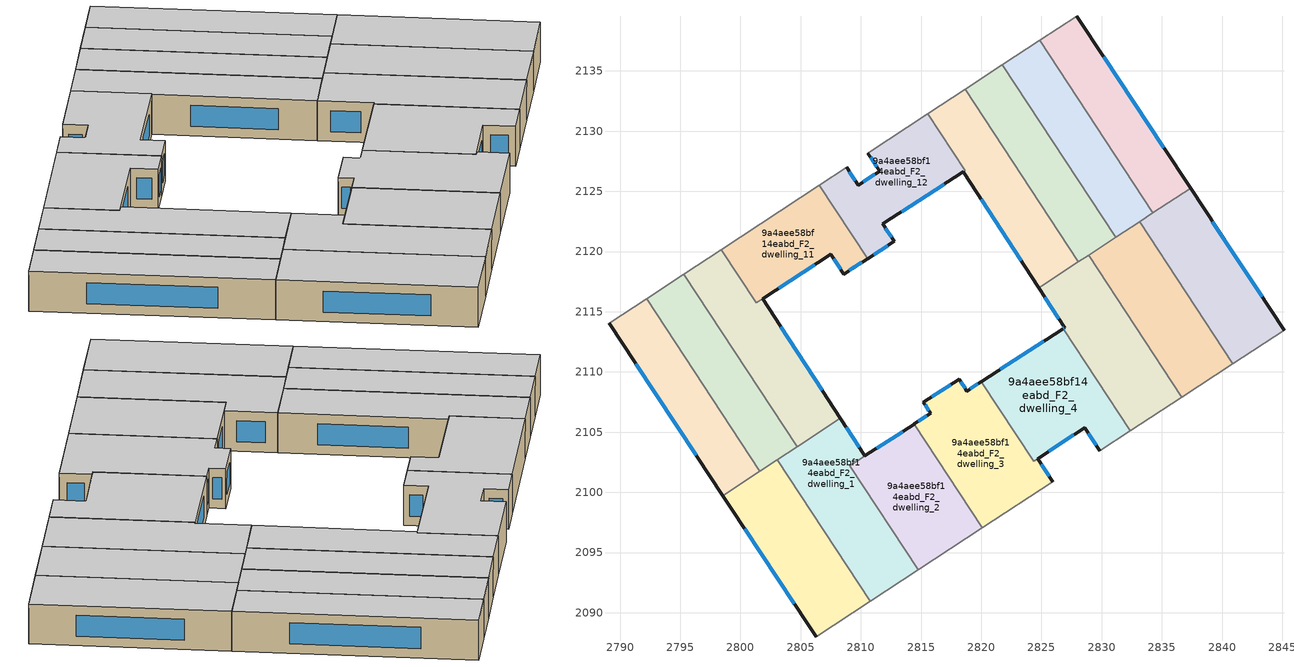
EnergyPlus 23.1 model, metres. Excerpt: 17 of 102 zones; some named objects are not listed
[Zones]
9a4aee58bf14eabd_F2_dwelling_0
 floor to 9a4aee58bf14eabd_F1_dwelling_0 (EU_floor_Construction): 2803.04,2102.7 2810.77,2090.94 2806.28,2088 2798.53,2099.74 z6
 wall outside (EU_wall_Construction): 2798.53,2099.74 2806.28,2088 z6:9
 wall to 9a4aee58bf14eabd_F2_dwelling_1 (EU_wall_Construction): 2810.77,2090.94 2803.04,2102.7 z6:9
 wall adiabatic (EU_wall_Construction): 2806.28,2088 2810.77,2090.94 z6:9
 wall to 9a4aee58bf14eabd_F2_dwelling_8 (EU_wall_Construction): 2801.61,2101.76 2798.53,2099.74 z6:9
 wall to 9a4aee58bf14eabd_F2_dwelling_9 (EU_wall_Construction): 2803.04,2102.7 2801.61,2101.76 z6:9
 window (EU_Window_Construction): 2800.35,2096.98 2804.46,2090.75 z6.7:8.3
 ceiling to 9a4aee58bf14eabd_F3_dwelling_0 (EU_floor_Construction): 2810.77,2090.94 2803.04,2102.7 2798.53,2099.74 2806.28,2088 z9
9a4aee58bf14eabd_F2_dwelling_1
 floor to 9a4aee58bf14eabd_F1_dwelling_1 (EU_floor_Construction): 2814.44,2105.68 2809.09,2102.21 2814.77,2093.56 2810.77,2090.94 2803.04,2102.7 2808.3,2106.16 2810.34,2103.03 z6
 wall outside (EU_wall_Construction): 2814.44,2105.68 2810.34,2103.03 2808.3,2106.16 z6:9
 wall to 9a4aee58bf14eabd_F2_dwelling_2 (EU_wall_Construction): 2814.77,2093.56 2809.09,2102.21 2814.44,2105.68 z6:9
 wall adiabatic (EU_wall_Construction): 2810.77,2090.94 2814.77,2093.56 z6:9
 wall to 9a4aee58bf14eabd_F2_dwelling_10 (EU_wall_Construction): 2808.3,2106.16 2804.71,2103.8 z6:9
 wall to 9a4aee58bf14eabd_F2_dwelling_9 (EU_wall_Construction): 2804.71,2103.8 2803.04,2102.7 z6:9
 window (EU_Window_Construction): 2809.86,2103.76 2808.78,2105.42 / 2813.48,2105.06 2811.3,2103.65 z6.7:8.3
 ceiling to 9a4aee58bf14eabd_F3_dwelling_1 (EU_floor_Construction): 2814.77,2093.56 2809.09,2102.21 2814.44,2105.68 2810.34,2103.03 2808.3,2106.16 2803.04,2102.7 2810.77,2090.94 z9
9a4aee58bf14eabd_F2_dwelling_10
 floor to 9a4aee58bf14eabd_F1_dwelling_10 (EU_floor_Construction): 2801.84,2116.09 2808.3,2106.16 2804.71,2103.8 2795.3,2118.13 2798.4,2120.16 2801.3,2115.75 z6
 wall outside (EU_wall_Construction): 2808.3,2106.16 2801.84,2116.09 z6:9
 wall to 9a4aee58bf14eabd_F2_dwelling_9 (EU_wall_Construction): 2795.3,2118.13 2804.71,2103.8 z6:9
 wall adiabatic (EU_wall_Construction): 2798.4,2120.16 2795.3,2118.13 z6:9
 wall to 9a4aee58bf14eabd_F2_dwelling_11 (EU_wall_Construction): 2801.84,2116.09 2801.3,2115.75 2798.4,2120.16 z6:9
 window (EU_Window_Construction): 2806.79,2108.49 2803.36,2113.76 z6.7:8.3
 ceiling to 9a4aee58bf14eabd_F3_dwelling_10 (EU_floor_Construction): 2808.3,2106.16 2801.84,2116.09 2801.3,2115.75 2798.4,2120.16 2795.3,2118.13 2804.71,2103.8 z9
9a4aee58bf14eabd_F2_dwelling_11
 floor to 9a4aee58bf14eabd_F1_dwelling_11 (EU_floor_Construction): 2806.55,2125.5 2810.55,2119.4 2808.59,2118.13 2807.52,2119.77 2801.3,2115.75 2798.4,2120.16 z6
 wall outside (EU_wall_Construction): 2801.84,2116.1 2807.52,2119.77 2808.59,2118.13 2810.55,2119.4 z6:9
 wall adiabatic (EU_wall_Construction): 2806.55,2125.5 2798.4,2120.16 z6:9
 wall to 9a4aee58bf14eabd_F2_dwelling_12 (EU_wall_Construction): 2810.55,2119.4 2806.55,2125.5 z6:9
 window (EU_Window_Construction): 2809.05,2118.43 2810.09,2119.1 / 2807.77,2119.38 2808.34,2118.51 / 2803.18,2116.96 2806.19,2118.91 z6.7:8.3
 ceiling to 9a4aee58bf14eabd_F3_dwelling_11 (EU_floor_Construction): 2808.59,2118.13 2810.55,2119.4 2806.55,2125.5 2798.4,2120.16 2801.3,2115.75 2807.52,2119.77 z9
9a4aee58bf14eabd_F2_dwelling_12
 floor to 9a4aee58bf14eabd_F1_dwelling_12 (EU_floor_Construction): 2815.55,2131.43 2818.66,2126.71 2818.51,2126.61 2811.83,2122.3 2812.78,2120.84 2810.55,2119.4 2806.55,2125.5 2808.81,2126.99 2809.78,2125.52 2811.56,2126.69 2810.58,2128.17 z6
 wall outside (EU_wall_Construction): 2810.55,2119.4 2812.78,2120.84 2811.83,2122.3 2818.51,2126.61 / 2810.58,2128.17 2811.56,2126.69 2809.78,2125.52 2808.81,2126.99 z6:9
 wall adiabatic (EU_wall_Construction): 2808.81,2126.99 2806.55,2125.5 / 2815.55,2131.43 2810.58,2128.17 z6:9
 wall to 9a4aee58bf14eabd_F2_dwelling_13 (EU_wall_Construction): 2818.65,2126.71 2815.55,2131.43 / 2818.51,2126.61 2818.66,2126.71 z6:9
 window (EU_Window_Construction): 2811.08,2119.74 2812.25,2120.5 / 2809.55,2125.86 2809.04,2126.64 / 2811.14,2126.41 2810.2,2125.79 / 2810.81,2127.82 2811.33,2127.03 / 2813.39,2123.31 2816.94,2125.6 / 2812.55,2121.18 2812.05,2121.96 z6.7:8.3
 ceiling to 9a4aee58bf14eabd_F3_dwelling_12 (EU_floor_Construction): 2812.78,2120.84 2811.83,2122.3 2818.51,2126.61 2818.66,2126.71 2815.55,2131.43 2810.58,2128.17 2811.56,2126.69 2809.78,2125.52 2808.81,2126.99 2806.55,2125.5 2810.55,2119.4 z9
9a4aee58bf14eabd_F2_dwelling_13
 floor to 9a4aee58bf14eabd_F1_dwelling_13 (EU_floor_Construction): 2818.65,2133.46 2828.07,2119.14 2824.97,2117.1 2824.78,2116.98 2818.51,2126.61 2818.66,2126.71 2815.55,2131.43 z6
 wall outside (EU_wall_Construction): 2818.51,2126.61 2824.78,2116.98 z6:9
 wall adiabatic (EU_wall_Construction): 2818.65,2133.46 2815.55,2131.43 z6:9
 wall to 9a4aee58bf14eabd_F2_dwelling_14 (EU_wall_Construction): 2828.07,2119.14 2818.65,2133.46 z6:9
 wall to 9a4aee58bf14eabd_F2_dwelling_5 (EU_wall_Construction): 2824.97,2117.1 2828.07,2119.14 / 2824.78,2116.98 2824.96,2117.1 z6:9
 window (EU_Window_Construction): 2819.98,2124.35 2823.31,2119.24 z6.7:8.3
 ceiling to 9a4aee58bf14eabd_F3_dwelling_13 (EU_floor_Construction): 2828.07,2119.14 2818.65,2133.46 2815.55,2131.43 2818.66,2126.71 2818.51,2126.61 2824.78,2116.98 2824.97,2117.1 z9
9a4aee58bf14eabd_F2_dwelling_14
 floor to 9a4aee58bf14eabd_F1_dwelling_14 (EU_floor_Construction): 2821.76,2135.5 2831.16,2121.17 2828.07,2119.14 2818.65,2133.46 z6
 wall adiabatic (EU_wall_Construction): 2821.76,2135.5 2818.65,2133.46 z6:9
 wall to 9a4aee58bf14eabd_F2_dwelling_15 (EU_wall_Construction): 2831.16,2121.17 2821.76,2135.5 z6:9
 wall to 9a4aee58bf14eabd_F2_dwelling_6 (EU_wall_Construction): 2828.91,2119.69 2831.16,2121.17 z6:9
 wall to 9a4aee58bf14eabd_F2_dwelling_5 (EU_wall_Construction): 2828.07,2119.14 2828.91,2119.69 z6:9
 ceiling to 9a4aee58bf14eabd_F3_dwelling_14 (EU_floor_Construction): 2831.16,2121.17 2821.76,2135.5 2818.65,2133.46 2828.07,2119.14 z9
9a4aee58bf14eabd_F2_dwelling_15
 floor to 9a4aee58bf14eabd_F1_dwelling_15 (EU_floor_Construction): 2824.86,2137.53 2834.27,2123.21 2831.16,2121.17 2821.76,2135.5 z6
 wall adiabatic (EU_wall_Construction): 2824.86,2137.53 2821.76,2135.5 z6:9
 wall to 9a4aee58bf14eabd_F2_dwelling_16 (EU_wall_Construction): 2834.27,2123.21 2824.86,2137.53 z6:9
 wall to 9a4aee58bf14eabd_F2_dwelling_7 (EU_wall_Construction): 2833.15,2122.48 2834.27,2123.21 z6:9
 wall to 9a4aee58bf14eabd_F2_dwelling_6 (EU_wall_Construction): 2831.17,2121.17 2833.15,2122.48 z6:9
 ceiling to 9a4aee58bf14eabd_F3_dwelling_15 (EU_floor_Construction): 2834.27,2123.21 2824.86,2137.53 2821.76,2135.5 2831.16,2121.17 z9
9a4aee58bf14eabd_F2_dwelling_16
 floor to 9a4aee58bf14eabd_F1_dwelling_16 (EU_floor_Construction): 2827.95,2139.56 2837.38,2125.25 2834.27,2123.21 2824.86,2137.53 z6
 wall outside (EU_wall_Construction): 2837.38,2125.25 2827.95,2139.56 z6:9
 wall adiabatic (EU_wall_Construction): 2827.95,2139.56 2824.86,2137.53 z6:9
 wall to 9a4aee58bf14eabd_F2_dwelling_7 (EU_wall_Construction): 2834.27,2123.21 2837.38,2125.25 z6:9
 window (EU_Window_Construction): 2835.16,2128.61 2830.16,2136.2 z6.7:8.3
 ceiling to 9a4aee58bf14eabd_F3_dwelling_16 (EU_floor_Construction): 2837.38,2125.25 2827.95,2139.56 2824.86,2137.53 2834.27,2123.21 z9
9a4aee58bf14eabd_F2_dwelling_2
 floor to 9a4aee58bf14eabd_F1_dwelling_2 (EU_floor_Construction): 2814.44,2105.68 2820.1,2097.06 2814.77,2093.56 2809.09,2102.21 z6
 wall adiabatic (EU_wall_Construction): 2814.77,2093.56 2820.1,2097.06 z6:9
 wall to 9a4aee58bf14eabd_F2_dwelling_3 (EU_wall_Construction): 2820.1,2097.06 2814.44,2105.68 z6:9
 ceiling to 9a4aee58bf14eabd_F3_dwelling_2 (EU_floor_Construction): 2820.1,2097.06 2814.44,2105.68 2809.09,2102.21 2814.77,2093.56 z9
9a4aee58bf14eabd_F2_dwelling_3
 floor to 9a4aee58bf14eabd_F1_dwelling_3 (EU_floor_Construction): 2820,2109.18 2824.34,2102.57 2824.69,2102.8 2825.95,2100.89 2820.1,2097.06 2814.43,2105.68 2815.8,2106.57 2815.2,2107.49 2818.16,2109.41 2818.81,2108.42 z6
 wall outside (EU_wall_Construction): 2820,2109.18 2818.81,2108.42 2818.16,2109.41 2815.2,2107.49 2815.8,2106.57 2814.44,2105.68 / 2825.95,2100.89 2824.69,2102.8 z6:9
 wall adiabatic (EU_wall_Construction): 2820.1,2097.06 2825.95,2100.89 z6:9
 wall to 9a4aee58bf14eabd_F2_dwelling_4 (EU_wall_Construction): 2824.69,2102.8 2824.34,2102.57 2820,2109.18 z6:9
 window (EU_Window_Construction): 2815.34,2107.27 2815.66,2106.78 / 2817.46,2108.96 2815.89,2107.94 / 2818.66,2108.65 2818.31,2109.18 / 2819.72,2109 2819.09,2108.6 / 2825.65,2101.34 2824.98,2102.35 / 2815.48,2106.36 2814.76,2105.89 z6.7:8.3
 ceiling to 9a4aee58bf14eabd_F3_dwelling_3 (EU_floor_Construction): 2825.95,2100.89 2824.69,2102.8 2824.34,2102.57 2820,2109.18 2818.81,2108.42 2818.16,2109.41 2815.2,2107.49 2815.8,2106.57 2814.43,2105.68 2820.1,2097.06 z9
9a4aee58bf14eabd_F2_dwelling_4
 floor to 9a4aee58bf14eabd_F1_dwelling_4 (EU_floor_Construction): 2826.8,2113.57 2832.36,2105.1 2829.86,2103.46 2828.6,2105.37 2824.34,2102.57 2820,2109.18 z6
 wall outside (EU_wall_Construction): 2826.8,2113.57 2820,2109.18 / 2824.69,2102.8 2828.6,2105.37 2829.86,2103.46 z6:9
 wall to 9a4aee58bf14eabd_F2_dwelling_5 (EU_wall_Construction): 2832.36,2105.1 2826.8,2113.57 z6:9
 wall adiabatic (EU_wall_Construction): 2829.86,2103.46 2832.36,2105.1 z6:9
 window (EU_Window_Construction): 2825.2,2112.54 2821.6,2110.21 / 2828.9,2104.92 2829.56,2103.91 / 2825.61,2103.41 2827.68,2104.77 z6.7:8.3
 ceiling to 9a4aee58bf14eabd_F3_dwelling_4 (EU_floor_Construction): 2832.36,2105.1 2826.8,2113.57 2820,2109.18 2824.34,2102.57 2828.6,2105.37 2829.86,2103.46 z9
9a4aee58bf14eabd_F2_dwelling_5
 floor to 9a4aee58bf14eabd_F1_dwelling_5 (EU_floor_Construction): 2828.91,2119.69 2836.65,2107.91 2832.36,2105.1 2826.8,2113.57 2826.94,2113.66 2824.78,2116.98 z6
 wall outside (EU_wall_Construction): 2824.78,2116.98 2826.94,2113.66 2826.8,2113.57 z6:9
 wall to 9a4aee58bf14eabd_F2_dwelling_6 (EU_wall_Construction): 2836.65,2107.91 2828.91,2119.69 z6:9
 wall adiabatic (EU_wall_Construction): 2832.36,2105.1 2836.65,2107.91 z6:9
 window (EU_Window_Construction): 2825.29,2116.2 2826.43,2114.44 / 2826.91,2113.64 2826.83,2113.59 z6.7:8.3
 ceiling to 9a4aee58bf14eabd_F3_dwelling_5 (EU_floor_Construction): 2836.65,2107.91 2828.91,2119.69 2824.78,2116.98 2826.94,2113.66 2826.8,2113.57 2832.36,2105.1 z9
9a4aee58bf14eabd_F2_dwelling_6
 floor to 9a4aee58bf14eabd_F1_dwelling_6 (EU_floor_Construction): 2833.15,2122.48 2840.89,2110.69 2836.65,2107.91 2828.91,2119.69 z6
 wall to 9a4aee58bf14eabd_F2_dwelling_7 (EU_wall_Construction): 2840.89,2110.69 2833.15,2122.48 z6:9
 wall adiabatic (EU_wall_Construction): 2836.65,2107.91 2840.89,2110.69 z6:9
 ceiling to 9a4aee58bf14eabd_F3_dwelling_6 (EU_floor_Construction): 2840.89,2110.69 2833.15,2122.48 2828.91,2119.69 2836.65,2107.91 z9
9a4aee58bf14eabd_F2_dwelling_7
 floor to 9a4aee58bf14eabd_F1_dwelling_7 (EU_floor_Construction): 2837.38,2125.25 2845.15,2113.48 2840.89,2110.69 2833.15,2122.48 z6
 wall outside (EU_wall_Construction): 2845.15,2113.48 2837.38,2125.25 z6:9
 wall adiabatic (EU_wall_Construction): 2840.89,2110.69 2845.15,2113.48 z6:9
 window (EU_Window_Construction): 2843.32,2116.25 2839.2,2122.49 z6.7:8.3
 ceiling to 9a4aee58bf14eabd_F3_dwelling_7 (EU_floor_Construction): 2845.15,2113.48 2837.38,2125.25 2833.15,2122.48 2840.89,2110.69 z9
9a4aee58bf14eabd_F2_dwelling_8
 floor to 9a4aee58bf14eabd_F1_dwelling_8 (EU_floor_Construction): 2792.2,2116.09 2801.61,2101.76 2798.53,2099.74 2789.09,2114.05 z6
 wall outside (EU_wall_Construction): 2789.09,2114.05 2798.53,2099.74 z6:9
 wall to 9a4aee58bf14eabd_F2_dwelling_9 (EU_wall_Construction): 2801.61,2101.76 2792.2,2116.09 z6:9
 wall adiabatic (EU_wall_Construction): 2792.2,2116.09 2789.09,2114.05 z6:9
 window (EU_Window_Construction): 2791.3,2110.69 2796.31,2103.1 z6.7:8.3
 ceiling to 9a4aee58bf14eabd_F3_dwelling_8 (EU_floor_Construction): 2801.61,2101.76 2792.2,2116.09 2789.09,2114.05 2798.53,2099.74 z9
9a4aee58bf14eabd_F2_dwelling_9
 floor to 9a4aee58bf14eabd_F1_dwelling_9 (EU_floor_Construction): 2795.3,2118.13 2804.71,2103.8 2801.61,2101.76 2792.2,2116.09 z6
 wall adiabatic (EU_wall_Construction): 2795.3,2118.13 2792.2,2116.09 z6:9
 ceiling to 9a4aee58bf14eabd_F3_dwelling_9 (EU_floor_Construction): 2804.71,2103.8 2795.3,2118.13 2792.2,2116.09 2801.61,2101.76 z9
[Building]
EU S2 Campaign: North Axis=0; Terrain=City; Solar Distribution=FullExterior
[Site:Location]
Budapest.Ferenc.Liszt.Intl.AP: Latitude=47.437; Longitude=19.256; Time Zone=1; Elevation=185
[SizingPeriod:WeatherFileDays]
AnnualSizingPeriod: Begin Month=1; Begin Day of Month=1; End Month=12; End Day of Month=31; Day of Week for Start Day=Monday; Use Weather File Daylight Saving Period=No; Use Weather File Rain and Snow Indicators=No
[MATERIAL]
EU_InternalMass_Material: Roughness=MediumRough; Thickness=0.1; Conductivity=1; Density=1800; Specific Heat=900; Thermal Absorptance=0.9; Solar Absorptance=0.7; Visible Absorptance=0.7
[MATERIAL:NOMASS] Roughness=MediumRough; Thermal Absorptance=0.9; Solar Absorptance=0.7; Visible Absorptance=0.7
Name | Thermal Resistance
EU_wall_NoMass | 0.832559
EU_floor_NoMass | 0.872794
[WINDOWMATERIAL:SIMPLEGLAZINGSYSTEM]
EU_Window_SimpleGlazing: UFactor=2.79869; Solar Heat Gain Coefficient=0.75; Visible Transmittance=0.75
[CONSTRUCTION]
EU_wall_Construction: EU_wall_NoMass
EU_floor_Construction: EU_floor_NoMass
EU_Window_Construction: EU_Window_SimpleGlazing
EU_InternalMass_Construction: EU_InternalMass_Material
[ZONE] Type=1; Multiplier=1; Ceiling Height=autocalculate; Floor Area=autocalculate; Part of Total Floor Area=Yes
Name | Volume
9a4aee58bf14eabd_F2_dwelling_0 | 227.247
9a4aee58bf14eabd_F2_dwelling_1 | 218.801
9a4aee58bf14eabd_F2_dwelling_10 | 212.561
9a4aee58bf14eabd_F2_dwelling_11 | 168.898
9a4aee58bf14eabd_F2_dwelling_12 | 183.896
9a4aee58bf14eabd_F2_dwelling_13 | 197.55
9a4aee58bf14eabd_F2_dwelling_14 | 190.714
9a4aee58bf14eabd_F2_dwelling_15 | 190.707
9a4aee58bf14eabd_F2_dwelling_16 | 190.731
9a4aee58bf14eabd_F2_dwelling_2 | 197.607
9a4aee58bf14eabd_F2_dwelling_3 | 217.381
9a4aee58bf14eabd_F2_dwelling_4 | 211.732
9a4aee58bf14eabd_F2_dwelling_5 | 214.579
9a4aee58bf14eabd_F2_dwelling_6 | 214.537
9a4aee58bf14eabd_F2_dwelling_7 | 214.594
9a4aee58bf14eabd_F2_dwelling_8 | 190.721
9a4aee58bf14eabd_F2_dwelling_9 | 190.744
[INTERNALMASS] Construction=EU_InternalMass_Construction
Name | Zone or ZoneList | Surface Area
9a4aee58bf14eabd_F2_dwelling_0_EU_InternalMass | 9a4aee58bf14eabd_F2_dwelling_0 | 75.7475
9a4aee58bf14eabd_F2_dwelling_1_EU_InternalMass | 9a4aee58bf14eabd_F2_dwelling_1 | 72.9458
9a4aee58bf14eabd_F2_dwelling_2_EU_InternalMass | 9a4aee58bf14eabd_F2_dwelling_2 | 65.8761
9a4aee58bf14eabd_F2_dwelling_3_EU_InternalMass | 9a4aee58bf14eabd_F2_dwelling_3 | 72.4599
9a4aee58bf14eabd_F2_dwelling_4_EU_InternalMass | 9a4aee58bf14eabd_F2_dwelling_4 | 70.5769
9a4aee58bf14eabd_F2_dwelling_5_EU_InternalMass | 9a4aee58bf14eabd_F2_dwelling_5 | 71.5262
9a4aee58bf14eabd_F2_dwelling_6_EU_InternalMass | 9a4aee58bf14eabd_F2_dwelling_6 | 71.5124
9a4aee58bf14eabd_F2_dwelling_7_EU_InternalMass | 9a4aee58bf14eabd_F2_dwelling_7 | 71.5313
9a4aee58bf14eabd_F2_dwelling_8_EU_InternalMass | 9a4aee58bf14eabd_F2_dwelling_8 | 63.5737
9a4aee58bf14eabd_F2_dwelling_9_EU_InternalMass | 9a4aee58bf14eabd_F2_dwelling_9 | 63.5814
9a4aee58bf14eabd_F2_dwelling_10_EU_InternalMass | 9a4aee58bf14eabd_F2_dwelling_10 | 70.8535
9a4aee58bf14eabd_F2_dwelling_11_EU_InternalMass | 9a4aee58bf14eabd_F2_dwelling_11 | 56.3
9a4aee58bf14eabd_F2_dwelling_12_EU_InternalMass | 9a4aee58bf14eabd_F2_dwelling_12 | 61.2978
9a4aee58bf14eabd_F2_dwelling_13_EU_InternalMass | 9a4aee58bf14eabd_F2_dwelling_13 | 65.8502
9a4aee58bf14eabd_F2_dwelling_14_EU_InternalMass | 9a4aee58bf14eabd_F2_dwelling_14 | 63.5712
9a4aee58bf14eabd_F2_dwelling_15_EU_InternalMass | 9a4aee58bf14eabd_F2_dwelling_15 | 63.5691
9a4aee58bf14eabd_F2_dwelling_16_EU_InternalMass | 9a4aee58bf14eabd_F2_dwelling_16 | 63.577
[OTHEREQUIPMENT] Fuel Type=Electricity; Design Level Calculation Method=Watts/Area; Power per Zone Floor Area=1; Fraction Latent=0; Fraction Radiant=0; Fraction Lost=0; Carbon Dioxide Generation Rate=0; EndUse Subcategory=EU_Step8_InternalGains
Name | Zone or ZoneList or Space or SpaceList | Schedule
EU_Step8_InternalGain_9a4aee58bf14eabd_F2_dwelling_0_f000 | 9a4aee58bf14eabd_F2_dwelling_0 | EU_Step8_GainSchedule_9a4aee58bf14eabd_F2_dwelling_0_f000
EU_Step8_InternalGain_9a4aee58bf14eabd_F2_dwelling_1_f000 | 9a4aee58bf14eabd_F2_dwelling_1 | EU_Step8_GainSchedule_9a4aee58bf14eabd_F2_dwelling_1_f000
EU_Step8_InternalGain_9a4aee58bf14eabd_F2_dwelling_2_f000 | 9a4aee58bf14eabd_F2_dwelling_2 | EU_Step8_GainSchedule_9a4aee58bf14eabd_F2_dwelling_2_f000
EU_Step8_InternalGain_9a4aee58bf14eabd_F2_dwelling_3_f000 | 9a4aee58bf14eabd_F2_dwelling_3 | EU_Step8_GainSchedule_9a4aee58bf14eabd_F2_dwelling_3_f000
EU_Step8_InternalGain_9a4aee58bf14eabd_F2_dwelling_4_f000 | 9a4aee58bf14eabd_F2_dwelling_4 | EU_Step8_GainSchedule_9a4aee58bf14eabd_F2_dwelling_4_f000
EU_Step8_InternalGain_9a4aee58bf14eabd_F2_dwelling_5_f000 | 9a4aee58bf14eabd_F2_dwelling_5 | EU_Step8_GainSchedule_9a4aee58bf14eabd_F2_dwelling_5_f000
EU_Step8_InternalGain_9a4aee58bf14eabd_F2_dwelling_6_f000 | 9a4aee58bf14eabd_F2_dwelling_6 | EU_Step8_GainSchedule_9a4aee58bf14eabd_F2_dwelling_6_f000
EU_Step8_InternalGain_9a4aee58bf14eabd_F2_dwelling_7_f000 | 9a4aee58bf14eabd_F2_dwelling_7 | EU_Step8_GainSchedule_9a4aee58bf14eabd_F2_dwelling_7_f000
EU_Step8_InternalGain_9a4aee58bf14eabd_F2_dwelling_8_f000 | 9a4aee58bf14eabd_F2_dwelling_8 | EU_Step8_GainSchedule_9a4aee58bf14eabd_F2_dwelling_8_f000
EU_Step8_InternalGain_9a4aee58bf14eabd_F2_dwelling_9_f000 | 9a4aee58bf14eabd_F2_dwelling_9 | EU_Step8_GainSchedule_9a4aee58bf14eabd_F2_dwelling_9_f000
EU_Step8_InternalGain_9a4aee58bf14eabd_F2_dwelling_10_f000 | 9a4aee58bf14eabd_F2_dwelling_10 | EU_Step8_GainSchedule_9a4aee58bf14eabd_F2_dwelling_10_f000
EU_Step8_InternalGain_9a4aee58bf14eabd_F2_dwelling_11_f000 | 9a4aee58bf14eabd_F2_dwelling_11 | EU_Step8_GainSchedule_9a4aee58bf14eabd_F2_dwelling_11_f000
EU_Step8_InternalGain_9a4aee58bf14eabd_F2_dwelling_12_f000 | 9a4aee58bf14eabd_F2_dwelling_12 | EU_Step8_GainSchedule_9a4aee58bf14eabd_F2_dwelling_12_f000
EU_Step8_InternalGain_9a4aee58bf14eabd_F2_dwelling_13_f000 | 9a4aee58bf14eabd_F2_dwelling_13 | EU_Step8_GainSchedule_9a4aee58bf14eabd_F2_dwelling_13_f000
EU_Step8_InternalGain_9a4aee58bf14eabd_F2_dwelling_14_f000 | 9a4aee58bf14eabd_F2_dwelling_14 | EU_Step8_GainSchedule_9a4aee58bf14eabd_F2_dwelling_14_f000
EU_Step8_InternalGain_9a4aee58bf14eabd_F2_dwelling_15_f000 | 9a4aee58bf14eabd_F2_dwelling_15 | EU_Step8_GainSchedule_9a4aee58bf14eabd_F2_dwelling_15_f000
EU_Step8_InternalGain_9a4aee58bf14eabd_F2_dwelling_16_f000 | 9a4aee58bf14eabd_F2_dwelling_16 | EU_Step8_GainSchedule_9a4aee58bf14eabd_F2_dwelling_16_f000
[ZONEVENTILATION:DESIGNFLOWRATE] Schedule=EU_AlwaysOn; Design Flow Rate Calculation Method=AirChanges/Hour; Air Changes per Hour=0.475469; Ventilation Type=Natural; Fan Pressure Rise=0; Fan Total Efficiency=1; Constant Term Coefficient=1; Temperature Term Coefficient=0; Velocity Term Coefficient=0; Velocity Squared Term Coefficient=0; Minimum Indoor Temperature=-100; Maximum Indoor Temperature=100; Delta Temperature=-100; Minimum Outdoor Temperature=-100; Maximum Outdoor Temperature=100; Maximum Wind Speed=40
Name | Zone or ZoneList or Space or SpaceList
EU_ConstantAir_9a4aee58bf14eabd_F2_dwelling_0 | 9a4aee58bf14eabd_F2_dwelling_0
EU_ConstantAir_9a4aee58bf14eabd_F2_dwelling_1 | 9a4aee58bf14eabd_F2_dwelling_1
EU_ConstantAir_9a4aee58bf14eabd_F2_dwelling_2 | 9a4aee58bf14eabd_F2_dwelling_2
EU_ConstantAir_9a4aee58bf14eabd_F2_dwelling_3 | 9a4aee58bf14eabd_F2_dwelling_3
EU_ConstantAir_9a4aee58bf14eabd_F2_dwelling_4 | 9a4aee58bf14eabd_F2_dwelling_4
EU_ConstantAir_9a4aee58bf14eabd_F2_dwelling_5 | 9a4aee58bf14eabd_F2_dwelling_5
EU_ConstantAir_9a4aee58bf14eabd_F2_dwelling_6 | 9a4aee58bf14eabd_F2_dwelling_6
EU_ConstantAir_9a4aee58bf14eabd_F2_dwelling_7 | 9a4aee58bf14eabd_F2_dwelling_7
EU_ConstantAir_9a4aee58bf14eabd_F2_dwelling_8 | 9a4aee58bf14eabd_F2_dwelling_8
EU_ConstantAir_9a4aee58bf14eabd_F2_dwelling_9 | 9a4aee58bf14eabd_F2_dwelling_9
EU_ConstantAir_9a4aee58bf14eabd_F2_dwelling_10 | 9a4aee58bf14eabd_F2_dwelling_10
EU_ConstantAir_9a4aee58bf14eabd_F2_dwelling_11 | 9a4aee58bf14eabd_F2_dwelling_11
EU_ConstantAir_9a4aee58bf14eabd_F2_dwelling_12 | 9a4aee58bf14eabd_F2_dwelling_12
EU_ConstantAir_9a4aee58bf14eabd_F2_dwelling_13 | 9a4aee58bf14eabd_F2_dwelling_13
EU_ConstantAir_9a4aee58bf14eabd_F2_dwelling_14 | 9a4aee58bf14eabd_F2_dwelling_14
EU_ConstantAir_9a4aee58bf14eabd_F2_dwelling_15 | 9a4aee58bf14eabd_F2_dwelling_15
EU_ConstantAir_9a4aee58bf14eabd_F2_dwelling_16 | 9a4aee58bf14eabd_F2_dwelling_16
[HVACTEMPLATE:ZONE:IDEALLOADSAIRSYSTEM] System Availability Schedule=EU_AlwaysOn; Maximum Heating Supply Air Temperature=50; Minimum Cooling Supply Air Temperature=13; Maximum Heating Supply Air Humidity Ratio=0.0156; Minimum Cooling Supply Air Humidity Ratio=0.0077; Heating Limit=NoLimit; Cooling Limit=NoLimit; Heating Availability Schedule=EU_AlwaysOn; Cooling Availability Schedule=EU_CoolingOff; Dehumidification Control Type=ConstantSensibleHeatRatio; Cooling Sensible Heat Ratio=0.7; Dehumidification Setpoint=60; Humidification Control Type=None; Humidification Setpoint=30; Outdoor Air Method=None; Outdoor Air Flow Rate per Person=0.00944; Outdoor Air Flow Rate per Zone Floor Area=0; Outdoor Air Flow Rate per Zone=0; Demand Controlled Ventilation Type=None; Outdoor Air Economizer Type=NoEconomizer; Heat Recovery Type=None; Sensible Heat Recovery Effectiveness=0.7; Latent Heat Recovery Effectiveness=0.65
Name | Template Thermostat
9a4aee58bf14eabd_F2_dwelling_0 | EU_HeatOnly_9a4aee58bf14eabd_F2_dwelling_0
9a4aee58bf14eabd_F2_dwelling_1 | EU_HeatOnly_9a4aee58bf14eabd_F2_dwelling_1
9a4aee58bf14eabd_F2_dwelling_2 | EU_HeatOnly_9a4aee58bf14eabd_F2_dwelling_2
9a4aee58bf14eabd_F2_dwelling_3 | EU_HeatOnly_9a4aee58bf14eabd_F2_dwelling_3
9a4aee58bf14eabd_F2_dwelling_4 | EU_HeatOnly_9a4aee58bf14eabd_F2_dwelling_4
9a4aee58bf14eabd_F2_dwelling_5 | EU_HeatOnly_9a4aee58bf14eabd_F2_dwelling_5
9a4aee58bf14eabd_F2_dwelling_6 | EU_HeatOnly_9a4aee58bf14eabd_F2_dwelling_6
9a4aee58bf14eabd_F2_dwelling_7 | EU_HeatOnly_9a4aee58bf14eabd_F2_dwelling_7
9a4aee58bf14eabd_F2_dwelling_8 | EU_HeatOnly_9a4aee58bf14eabd_F2_dwelling_8
9a4aee58bf14eabd_F2_dwelling_9 | EU_HeatOnly_9a4aee58bf14eabd_F2_dwelling_9
9a4aee58bf14eabd_F2_dwelling_10 | EU_HeatOnly_9a4aee58bf14eabd_F2_dwelling_10
9a4aee58bf14eabd_F2_dwelling_11 | EU_HeatOnly_9a4aee58bf14eabd_F2_dwelling_11
9a4aee58bf14eabd_F2_dwelling_12 | EU_HeatOnly_9a4aee58bf14eabd_F2_dwelling_12
9a4aee58bf14eabd_F2_dwelling_13 | EU_HeatOnly_9a4aee58bf14eabd_F2_dwelling_13
9a4aee58bf14eabd_F2_dwelling_14 | EU_HeatOnly_9a4aee58bf14eabd_F2_dwelling_14
9a4aee58bf14eabd_F2_dwelling_15 | EU_HeatOnly_9a4aee58bf14eabd_F2_dwelling_15
9a4aee58bf14eabd_F2_dwelling_16 | EU_HeatOnly_9a4aee58bf14eabd_F2_dwelling_16
[SIZING:ZONE] Zone Cooling Design Supply Air Temperature Input Method=SupplyAirTemperature; Zone Cooling Design Supply Air Temperature=13; Zone Heating Design Supply Air Temperature Input Method=SupplyAirTemperature; Zone Heating Design Supply Air Temperature=50; Zone Cooling Design Supply Air Humidity Ratio=0.008; Zone Heating Design Supply Air Humidity Ratio=0.008; Cooling Design Air Flow Method=DesignDay; Cooling Design Air Flow Rate=0; Cooling Minimum Air Flow per Zone Floor Area=0.000762; Cooling Minimum Air Flow=0; Cooling Minimum Air Flow Fraction=0.2; Heating Design Air Flow Method=DesignDay; Heating Design Air Flow Rate=0; Heating Maximum Air Flow per Zone Floor Area=0.002032; Heating Maximum Air Flow=0.141576; Heating Maximum Air Flow Fraction=0.3; Account for Dedicated Outdoor Air System=No; Dedicated Outdoor Air System Control Strategy=NeutralSupplyAir; Dedicated Outdoor Air Low Setpoint Temperature for Design=autosize; Dedicated Outdoor Air High Setpoint Temperature for Design=autosize; Zone Load Sizing Method=Sensible Load Only No Latent Load; Zone Latent Cooling Design Supply Air Humidity Ratio Input Method=HumidityRatioDifference; Zone Cooling Design Supply Air Humidity Ratio Difference=0.005; Zone Latent Heating Design Supply Air Humidity Ratio Input Method=HumidityRatioDifference; Zone Humidification Design Supply Air Humidity Ratio Difference=0.005
9a4aee58bf14eabd_F2_dwelling_0; 9a4aee58bf14eabd_F2_dwelling_1; 9a4aee58bf14eabd_F2_dwelling_2; 9a4aee58bf14eabd_F2_dwelling_3; 9a4aee58bf14eabd_F2_dwelling_4; 9a4aee58bf14eabd_F2_dwelling_5; 9a4aee58bf14eabd_F2_dwelling_6; 9a4aee58bf14eabd_F2_dwelling_7; 9a4aee58bf14eabd_F2_dwelling_8; 9a4aee58bf14eabd_F2_dwelling_9; 9a4aee58bf14eabd_F2_dwelling_10; 9a4aee58bf14eabd_F2_dwelling_11; 9a4aee58bf14eabd_F2_dwelling_12; 9a4aee58bf14eabd_F2_dwelling_13; 9a4aee58bf14eabd_F2_dwelling_14; 9a4aee58bf14eabd_F2_dwelling_15; 9a4aee58bf14eabd_F2_dwelling_16
[SCHEDULE:CONSTANT]
Name | Hourly Value
EU_AlwaysOn | 1
EU_CoolingOff | 0
[SCHEDULE:FILE] Column Number=1; Rows to Skip at Top=0; Number of Hours of Data=8760; Column Separator=Comma; Interpolate to Timestep=No; Minutes per Item=60; Adjust Schedule for Daylight Savings=Yes
Name | File
EU_Step8_GainSchedule_9a4aee58bf14eabd_F2_dwelling_0_f000 | ../../schedules/9a4aee58bf14eabd/9a4aee58bf14eabd_F2_dwelling_0_f000_gain.csv
EU_Step8_GainSchedule_9a4aee58bf14eabd_F2_dwelling_1_f000 | ../../schedules/9a4aee58bf14eabd/9a4aee58bf14eabd_F2_dwelling_1_f000_gain.csv
EU_Step8_GainSchedule_9a4aee58bf14eabd_F2_dwelling_2_f000 | ../../schedules/9a4aee58bf14eabd/9a4aee58bf14eabd_F2_dwelling_2_f000_gain.csv
EU_Step8_GainSchedule_9a4aee58bf14eabd_F2_dwelling_3_f000 | ../../schedules/9a4aee58bf14eabd/9a4aee58bf14eabd_F2_dwelling_3_f000_gain.csv
EU_Step8_GainSchedule_9a4aee58bf14eabd_F2_dwelling_4_f000 | ../../schedules/9a4aee58bf14eabd/9a4aee58bf14eabd_F2_dwelling_4_f000_gain.csv
EU_Step8_GainSchedule_9a4aee58bf14eabd_F2_dwelling_5_f000 | ../../schedules/9a4aee58bf14eabd/9a4aee58bf14eabd_F2_dwelling_5_f000_gain.csv
EU_Step8_GainSchedule_9a4aee58bf14eabd_F2_dwelling_6_f000 | ../../schedules/9a4aee58bf14eabd/9a4aee58bf14eabd_F2_dwelling_6_f000_gain.csv
EU_Step8_GainSchedule_9a4aee58bf14eabd_F2_dwelling_7_f000 | ../../schedules/9a4aee58bf14eabd/9a4aee58bf14eabd_F2_dwelling_7_f000_gain.csv
EU_Step8_GainSchedule_9a4aee58bf14eabd_F2_dwelling_8_f000 | ../../schedules/9a4aee58bf14eabd/9a4aee58bf14eabd_F2_dwelling_8_f000_gain.csv
EU_Step8_GainSchedule_9a4aee58bf14eabd_F2_dwelling_9_f000 | ../../schedules/9a4aee58bf14eabd/9a4aee58bf14eabd_F2_dwelling_9_f000_gain.csv
EU_Step8_GainSchedule_9a4aee58bf14eabd_F2_dwelling_10_f000 | ../../schedules/9a4aee58bf14eabd/9a4aee58bf14eabd_F2_dwelling_10_f000_gain.csv
EU_Step8_GainSchedule_9a4aee58bf14eabd_F2_dwelling_11_f000 | ../../schedules/9a4aee58bf14eabd/9a4aee58bf14eabd_F2_dwelling_11_f000_gain.csv
EU_Step8_GainSchedule_9a4aee58bf14eabd_F2_dwelling_12_f000 | ../../schedules/9a4aee58bf14eabd/9a4aee58bf14eabd_F2_dwelling_12_f000_gain.csv
EU_Step8_GainSchedule_9a4aee58bf14eabd_F2_dwelling_13_f000 | ../../schedules/9a4aee58bf14eabd/9a4aee58bf14eabd_F2_dwelling_13_f000_gain.csv
EU_Step8_GainSchedule_9a4aee58bf14eabd_F2_dwelling_14_f000 | ../../schedules/9a4aee58bf14eabd/9a4aee58bf14eabd_F2_dwelling_14_f000_gain.csv
EU_Step8_GainSchedule_9a4aee58bf14eabd_F2_dwelling_15_f000 | ../../schedules/9a4aee58bf14eabd/9a4aee58bf14eabd_F2_dwelling_15_f000_gain.csv
EU_Step8_GainSchedule_9a4aee58bf14eabd_F2_dwelling_16_f000 | ../../schedules/9a4aee58bf14eabd/9a4aee58bf14eabd_F2_dwelling_16_f000_gain.csv
